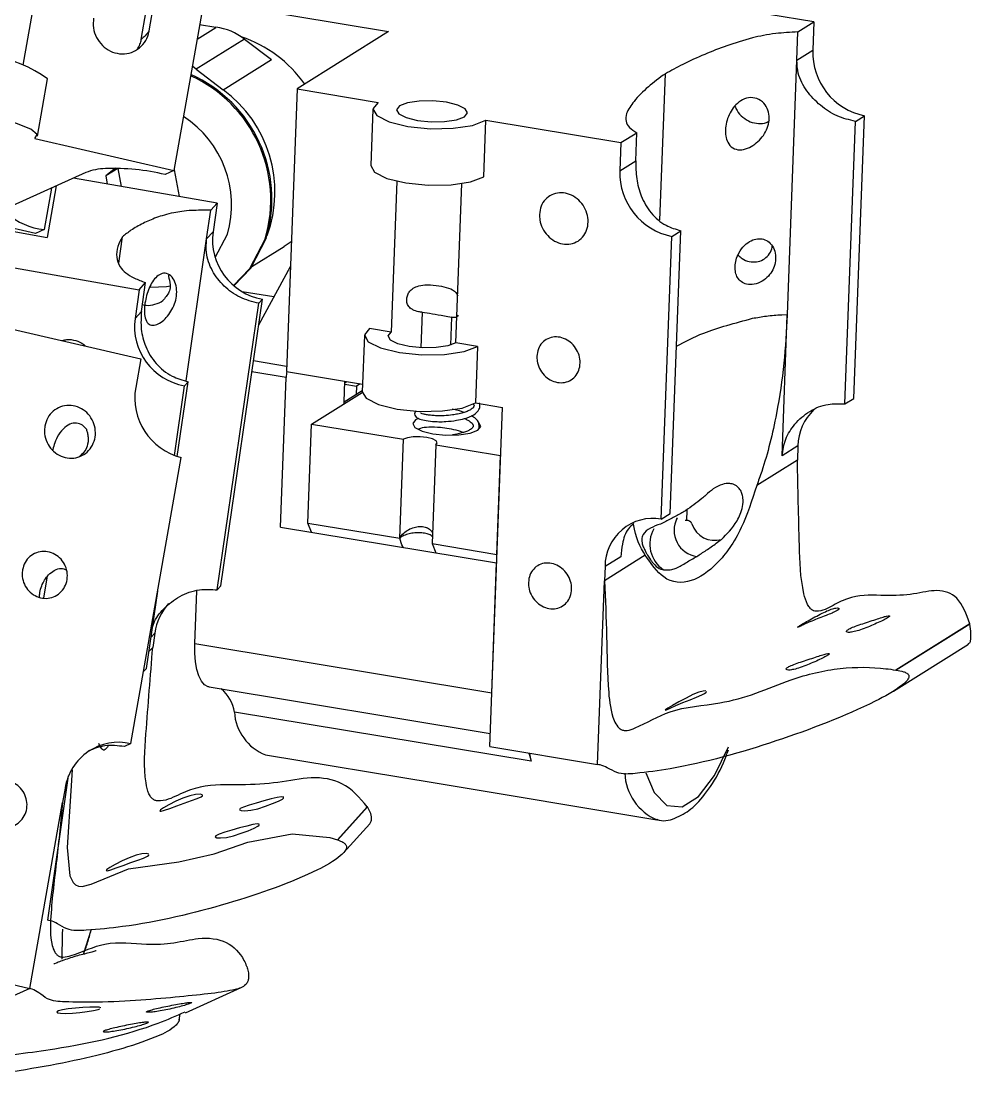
# Model space of a CAD drawing. Header units: millimetres. Extents: x 15 to 2378, y 5 to 1787.
# Drawn here: x 2130.96 to 2163.06, y 846.76 to 882.47 of the extents above; entities that cross this region are included whole.
import ezdxf

# ---------------------------------------------------------------- set-up
doc = ezdxf.new("R2010")
doc.units = ezdxf.units.MM

msp = doc.modelspace()

# ---------------------------------------------------------------- linework, layer by layer
at = {"color": 7, "linetype": 'Continuous', "lineweight": 25}
for p, q in [((2139.535, 896.763), (2136.124, 877.419)), ((2131.025, 880.986), (2133.689, 896.096)), ((2135.289, 882.14), (2135.46, 883.108)), ((2157.753, 882.443), (2153.191, 883.199)), ((2135.02, 881.85), (2135.191, 882.817)), ((2138.546, 882.918), (2143.381, 882.117)), ((2137.544, 882.261), (2136.993, 882.347)), ((2157.219, 882.109), (2157.753, 882.443)), ((2157.753, 882.443), (2157.718, 881.488)), ((2136.907, 881.863), (2137.544, 882.261)), ((2143.381, 882.117), (2140.285, 880.18)), ((2157.183, 881.153), (2157.219, 882.109)), ((2138.509, 881.863), (2136.879, 880.843)), ((2138.509, 881.863), (2139.418, 881.169)), ((2157.183, 881.153), (2157.718, 881.488)), ((2137.788, 880.15), (2139.418, 881.169)), ((2156.861, 872.558), (2157.183, 881.153)), ((2136.879, 880.843), (2137.788, 880.15)), ((2152.554, 875.745), (2152.74, 880.695)), ((2131.507, 878.588), (2131.848, 880.523)), ((2140.285, 880.18), (2139.927, 870.629)), ((2140.285, 880.18), (2143.023, 879.726)), ((2142.849, 879.499), (2142.777, 877.588)), ((2146.601, 877.211), (2146.673, 879.121)), ((2146.673, 879.121), (2151.236, 878.365)), ((2159.113, 869.725), (2159.471, 879.276)), ((2159.166, 879.084), (2159.471, 879.276)), ((2158.808, 869.534), (2159.166, 879.084)), ((2131.419, 878.502), (2136.124, 877.419)), ((2151.236, 878.365), (2151.77, 878.7)), ((2151.735, 877.745), (2151.77, 878.7)), ((2151.236, 878.365), (2151.2, 877.41)), ((2151.2, 877.41), (2151.735, 877.745)), ((2133.145, 877.355), (2130.657, 876.226)), ((2134.146, 877.5), (2133.82, 877.238)), ((2134.227, 877.493), (2133.82, 877.238)), ((2134.234, 877.498), (2134.227, 877.493)), ((2134.227, 877.493), (2134.341, 876.885)), ((2136.124, 877.419), (2135.831, 877.287)), ((2136.147, 877.445), (2136.13, 877.453)), ((2136.317, 876.54), (2136.147, 877.445)), ((2137.587, 876.318), (2132.729, 877.166)), ((2133.82, 877.238), (2133.871, 876.967)), ((2143.657, 877.064), (2143.466, 871.965)), ((2145.656, 871.602), (2145.858, 876.981)), ((2131.981, 876.827), (2131.734, 875.428)), ((2132.147, 876.902), (2131.841, 875.165)), ((2131.441, 875.295), (2126.737, 876.378)), ((2137.371, 876.078), (2137.587, 876.318)), ((2137.587, 876.318), (2137.447, 875.35)), ((2126.917, 876.033), (2131.841, 875.165)), ((2137.23, 875.11), (2137.371, 876.078)), ((2131.734, 875.428), (2131.441, 875.295)), ((2134.262, 874.293), (2134.391, 875.184)), ((2137.23, 875.11), (2137.447, 875.35)), ((2137.517, 874.48), (2137.934, 875.276)), ((2152.595, 865.647), (2152.953, 875.197)), ((2152.901, 865.838), (2153.259, 875.389)), ((2152.953, 875.197), (2153.259, 875.389)), ((2136.533, 870.311), (2137.23, 875.11)), ((2138.757, 874.175), (2139.848, 874.858)), ((2130.069, 874.246), (2134.95, 873.394)), ((2138.993, 872.211), (2140.06, 874.184)), ((2134.95, 873.394), (2134.81, 872.425)), ((2134.95, 873.394), (2135.167, 873.634)), ((2135.026, 872.665), (2135.167, 873.634)), ((2137.711, 863.39), (2139.118, 873.073)), ((2139.501, 873.15), (2138.43, 873.327)), ((2138.994, 872.936), (2139.118, 873.073)), ((2135.135, 872.861), (2135.053, 872.881)), ((2137.588, 863.253), (2138.994, 872.936)), ((2134.81, 872.425), (2135.026, 872.665)), ((2144.519, 872.632), (2144.474, 871.434)), ((2145.512, 872.468), (2145.477, 871.524)), ((2156.675, 872.551), (2156.861, 872.558)), ((2156.682, 867.782), (2156.86, 872.54)), ((2156.86, 872.54), (2156.861, 872.558)), ((2130.369, 872.131), (2135.003, 871.064)), ((2143.466, 871.965), (2142.736, 872.086)), ((2142.563, 871.858), (2142.491, 869.948)), ((2146.386, 871.481), (2145.656, 871.602)), ((2146.386, 871.481), (2146.315, 869.571)), ((2135.003, 871.064), (2134.833, 870.096)), ((2138.817, 871.001), (2139.934, 870.816)), ((2139.92, 870.431), (2138.762, 870.623)), ((2139.927, 870.629), (2142.501, 870.203)), ((2136.238, 867.765), (2136.604, 870.285)), ((2136.481, 870.148), (2136.604, 870.285)), ((2139.73, 865.376), (2139.92, 870.431)), ((2141.878, 869.611), (2141.904, 870.302)), ((2141.9, 870.201), (2142.292, 870.136)), ((2141.902, 870.253), (2141.964, 870.292)), ((2142.42, 870.216), (2142.292, 870.136)), ((2136.14, 867.799), (2136.481, 870.148)), ((2140.779, 868.854), (2142.492, 869.926)), ((2142.493, 869.984), (2141.878, 869.599)), ((2142.292, 870.136), (2142.281, 869.852)), ((2141.878, 869.542), (2141.878, 869.611)), ((2146.315, 869.571), (2147.227, 869.419)), ((2158.808, 869.534), (2159.113, 869.725)), ((2145.774, 869.308), (2145.533, 869.36)), ((2145.933, 869.249), (2145.774, 869.308)), ((2146.798, 857.958), (2147.227, 869.419)), ((2140.653, 865.512), (2140.779, 868.854)), ((2140.779, 868.854), (2143.881, 868.34)), ((2145.907, 868.568), (2145.749, 868.627)), ((2143.756, 864.997), (2143.881, 868.34)), ((2144.976, 868.159), (2144.851, 864.816)), ((2144.976, 868.159), (2147.167, 867.796)), ((2157.217, 868.117), (2156.682, 867.782)), ((2157.217, 868.117), (2157.199, 867.64)), ((2134.668, 858.057), (2136.373, 867.729)), ((2147.041, 864.453), (2147.167, 867.796)), ((2157.199, 867.64), (2155.826, 866.78)), ((2153.463, 865.959), (2153.449, 865.584)), ((2152.595, 865.647), (2152.901, 865.838)), ((2139.73, 865.376), (2147.031, 864.166)), ((2140.653, 865.512), (2143.756, 864.997)), ((2140.771, 865.204), (2140.653, 865.512)), ((2144.851, 864.816), (2147.041, 864.453)), ((2144.851, 864.816), (2144.981, 864.506)), ((2146.866, 859.772), (2147.031, 864.166)), ((2152.054, 864.421), (2150.681, 863.561)), ((2151.234, 864.374), (2150.699, 864.039)), ((2150.699, 864.039), (2150.681, 863.561)), ((2131.723, 862.98), (2131.852, 863.714)), ((2150.448, 857.353), (2150.681, 863.561)), ((2135.198, 860.602), (2135.577, 863.214)), ((2136.828, 861.436), (2136.895, 863.225)), ((2137.588, 863.253), (2137.711, 863.39)), ((2163.025, 862.107), (2160.529, 860.545)), ((2163.026, 862.097), (2160.543, 860.543)), ((2163.026, 862.097), (2163.025, 862.107)), ((2135.477, 861.794), (2135.351, 861.654)), ((2135.477, 861.794), (2135.407, 861.31)), ((2135.407, 861.31), (2135.28, 861.169)), ((2136.828, 861.436), (2146.866, 859.772)), ((2160.45, 859.836), (2162.984, 861.421)), ((2135.097, 860.491), (2135.198, 860.602)), ((2160.529, 860.545), (2160.543, 860.543)), ((2137.316, 859.972), (2146.814, 858.398)), ((2148.205, 857.462), (2138.167, 859.125)), ((2134.668, 858.057), (2134.448, 857.957)), ((2139.221, 857.68), (2144.958, 856.729)), ((2146.798, 857.958), (2150.448, 857.353)), ((2131.856, 852.092), (2132.564, 856.965)), ((2144.958, 856.729), (2152.453, 855.487)), ((2132.445, 856.556), (2132.36, 856.072)), ((2137.088, 856.295), (2137.088, 856.316)), ((2131.251, 849.785), (2132.36, 856.072)), ((2139.833, 856.217), (2139.833, 856.241)), ((2142.66, 855.926), (2141.65, 854.806)), ((2142.666, 855.917), (2141.661, 854.802)), ((2142.666, 855.917), (2142.66, 855.926)), ((2139.009, 855.303), (2139.009, 855.327)), ((2141.86, 854.373), (2142.744, 855.353)), ((2141.65, 854.806), (2141.661, 854.802)), ((2135.275, 854.285), (2135.275, 854.305)), ((2133.076, 850.972), (2133.324, 851.757)), ((2127.488, 850.652), (2131.251, 849.785)), ((2138.581, 850.535), (2138.584, 850.527)), ((2131.251, 849.785), (2130.242, 849.328)), ((2136.518, 848.966), (2138.398, 849.819)), ((2136.303, 848.727), (2136.337, 848.918))]:
    msp.add_line(p, q, dxfattribs=at)
at = {"color": 7, "linetype": 'Continuous', "lineweight": 25, "flags": 128}
for points in [[(2136.879, 880.843), (2136.769, 880.922), (2136.744, 880.938)], [(2143.023, 879.726), (2142.85, 879.508), (2142.981, 879.277), (2143.396, 879.068), (2144.033, 878.914), (2144.793, 878.837), (2145.562, 878.849), (2146.222, 878.949), (2146.673, 879.121)], [(2145.336, 879.73), (2144.88, 879.776), (2144.419, 879.768), (2144.023, 879.708), (2143.753, 879.605), (2143.649, 879.474), (2143.728, 879.336), (2143.977, 879.211), (2144.359, 879.118), (2144.815, 879.072), (2145.276, 879.079), (2145.672, 879.139), (2145.943, 879.242), (2146.046, 879.373), (2145.968, 879.512), (2145.718, 879.637), (2145.336, 879.73)], [(2131.419, 878.502), (2131.5, 878.637), (2131.282, 878.817), (2130.799, 879.015), (2130.123, 879.201), (2129.358, 879.347), (2128.621, 879.43), (2128.023, 879.437), (2127.656, 879.369)], [(2142.777, 877.588), (2142.909, 877.367), (2143.325, 877.158), (2143.961, 877.004), (2144.722, 876.927), (2145.491, 876.939), (2146.15, 877.039), (2146.601, 877.211)], [(2139.207, 875.118), (2138.68, 874.1), (2138.143, 873.533)], [(2138.148, 873.529), (2138.721, 874.126), (2139.248, 875.143)], [(2140.092, 875.027), (2140.048, 874.995), (2139.848, 874.858)], [(2135.328, 873.479), (2135.869, 873.505), (2136.011, 873.53)], [(2142.736, 872.086), (2142.563, 871.868), (2142.695, 871.637), (2143.11, 871.428), (2143.747, 871.273), (2144.507, 871.196), (2145.276, 871.209), (2145.936, 871.309), (2146.386, 871.481)], [(2145.656, 871.602), (2145.386, 871.498), (2144.99, 871.439), (2144.529, 871.431), (2144.072, 871.477), (2143.691, 871.57), (2143.441, 871.695), (2143.363, 871.834), (2143.466, 871.965)], [(2142.491, 869.948), (2142.623, 869.726), (2143.039, 869.518), (2143.675, 869.363), (2144.435, 869.286), (2145.204, 869.299), (2145.864, 869.398), (2146.315, 869.571)], [(2144.387, 869.042), (2144.296, 868.997), (2144.197, 868.871), (2144.272, 868.739), (2144.511, 868.619), (2144.877, 868.53), (2145.314, 868.486), (2145.756, 868.493), (2146.136, 868.55), (2146.395, 868.649), (2146.395, 868.649)], [(2146.395, 868.649), (2146.494, 868.774), (2146.435, 868.893)], [(2144.976, 868.159), (2145.028, 868.224), (2144.989, 868.293), (2144.864, 868.356), (2144.673, 868.402), (2144.445, 868.425), (2144.215, 868.422), (2144.017, 868.392), (2143.881, 868.34)], [(2162.972, 861.443), (2163.027, 861.46), (2163.048, 861.508), (2163.055, 861.536), (2163.061, 861.592), (2163.063, 861.621), (2163.065, 861.657), (2163.065, 861.69), (2163.064, 861.741), (2163.059, 861.855), (2163.026, 862.097), (2163.026, 862.097)], [(2137.316, 859.972), (2137.279, 859.981), (2137.16, 860.047), (2137.054, 860.169), (2136.966, 860.343), (2136.898, 860.563), (2136.851, 860.824), (2136.827, 861.118), (2136.828, 861.436)], [(2154.108, 859.837), (2154.017, 859.835), (2153.863, 859.794), (2153.665, 859.713), (2153.435, 859.599), (2153.193, 859.468), (2152.979, 859.348), (2152.826, 859.259), (2152.74, 859.204), (2152.725, 859.185), (2152.777, 859.204), (2152.898, 859.26), (2153.088, 859.346), (2153.326, 859.445), (2153.572, 859.539), (2153.794, 859.625), (2153.972, 859.702), (2154.06, 859.749), (2154.06, 859.749)], [(2148.118, 857.74), (2148.144, 857.667), (2148.205, 857.462)], [(2148.144, 857.735), (2148.172, 857.602), (2148.205, 857.462)], [(2152.079, 857.066), (2152.36, 856.402), (2152.792, 855.97), (2153.307, 855.925), (2153.86, 856.271), (2154.403, 856.978), (2154.877, 857.952)], [(2132.688, 857.177), (2132.64, 856.468), (2132.513, 854.55), (2132.608, 853.589), (2132.713, 853.369), (2132.793, 853.29), (2132.897, 853.243), (2133.027, 853.233), (2133.326, 853.31), (2134.589, 853.826), (2136.288, 854.066), (2137.485, 854.335), (2138.626, 854.727), (2140.126, 855.009), (2141.389, 854.882), (2141.65, 854.806), (2141.65, 854.806)], [(2137.088, 856.333), (2137.007, 856.351), (2136.857, 856.34), (2136.657, 856.294), (2136.427, 856.215), (2136.184, 856.108), (2135.953, 855.989), (2135.773, 855.887), (2135.671, 855.816), (2135.646, 855.778), (2135.694, 855.774), (2135.809, 855.805), (2135.985, 855.868), (2136.217, 855.955), (2136.475, 856.049), (2136.715, 856.132), (2136.908, 856.201), (2137.04, 856.26), (2137.088, 856.295), (2137.088, 856.295)], [(2139.834, 856.25), (2139.757, 856.258), (2139.611, 856.237), (2139.407, 856.188), (2139.165, 856.121), (2138.909, 856.048), (2138.667, 855.978), (2138.474, 855.915), (2138.364, 855.861), (2138.343, 855.82), (2138.398, 855.793), (2138.525, 855.785), (2138.72, 855.805), (2138.963, 855.86), (2139.221, 855.941), (2139.461, 856.03), (2139.658, 856.114), (2139.79, 856.183), (2139.833, 856.217), (2139.833, 856.217)], [(2142.743, 855.353), (2142.762, 855.375), (2142.793, 855.435), (2142.801, 855.466), (2142.806, 855.502), (2142.807, 855.535), (2142.802, 855.585), (2142.775, 855.693), (2142.666, 855.917), (2142.666, 855.917)], [(2139.01, 855.337), (2138.933, 855.344), (2138.787, 855.323), (2138.583, 855.274), (2138.341, 855.207), (2138.085, 855.134), (2137.843, 855.064), (2137.65, 855.001), (2137.54, 854.947), (2137.519, 854.906), (2137.574, 854.879), (2137.701, 854.871), (2137.896, 854.891), (2138.139, 854.946), (2138.397, 855.027), (2138.637, 855.116), (2138.834, 855.2), (2138.966, 855.269), (2139.009, 855.303), (2139.009, 855.303)], [(2135.275, 854.323), (2135.195, 854.34), (2135.044, 854.329), (2134.844, 854.284), (2134.614, 854.204), (2134.371, 854.097), (2134.14, 853.979), (2133.961, 853.876), (2133.858, 853.805), (2133.833, 853.767), (2133.881, 853.763), (2133.996, 853.794), (2134.172, 853.857), (2134.404, 853.944), (2134.662, 854.038), (2134.902, 854.121), (2135.096, 854.191), (2135.227, 854.25), (2135.275, 854.285), (2135.275, 854.285)], [(2132.354, 851.788), (2132.344, 851.615), (2132.338, 850.773)], [(2133.65, 849.127), (2133.653, 849.13), (2133.602, 849.149), (2133.472, 849.156), (2133.279, 849.153), (2133.043, 849.139), (2132.792, 849.118), (2132.554, 849.091), (2132.356, 849.06), (2132.22, 849.027), (2132.161, 848.994), (2132.187, 848.965), (2132.294, 848.945), (2132.47, 848.938), (2132.694, 848.946), (2132.943, 848.968), (2133.188, 849.001), (2133.401, 849.039), (2133.559, 849.078), (2133.621, 849.1), (2133.621, 849.1)]]:
    msp.add_lwpolyline(points, dxfattribs=at)
at = {"color": 7, "linetype": 'Continuous', "lineweight": 25}
for centre, radius, start, end in [((2137.301, 880.307), 1.97, 52.1834, 82.9127), ((2137.051, 877.892), 4.268, 35.0481, 71.568), ((2129.031, 876.513), 4.901, 54.9077, 102.1804), ((2159.9, 881.416), 2.183, 178.1117, 258.6837), ((2134.785, 876.423), 4.611, 343.5572, 65.6115), ((2134.826, 876.449), 4.61, 343.55, 66.116), ((2135.283, 876.708), 4.257, 339.6321, 53.9487), ((2134.536, 876.265), 3.539, 343.7601, 57.3406), ((2133.902, 875.347), 2.146, 92.5757, 110.6756), ((2134.046, 869.729), 7.765, 76.7115, 91.7753), ((2153.382, 877.338), 2.183, 178.1117, 258.6837), ((2131.954, 877.643), 2.225, 228.3388, 264.3168), ((2139.465, 875.079), 2.036, 172.3622, 260.1828), ((2136.828, 872.155), 2.036, 172.3622, 260.1828), ((2141.197, 870.381), 1.279, 168.9041, 177.7201), ((2136.871, 869.738), 2.07, 170.0171, 256.0905), ((2158.943, 868.085), 1.726, 133.212, 178.929), ((2152.32, 864.049), 1.622, 80.2318, 180.3384), ((2153.921, 865.266), 0.891, 152.7326, 262.2096), ((2153.252, 864.799), 1.041, 149.9817, 236.3882), ((2154.399, 865.726), 0.801, 197.4035, 287.0609), ((2137.354, 861.525), 1.896, 138.0254, 171.8344), ((2136.943, 858.943), 1.237, 8.4733, 51.0577), ((2139.819, 859.223), 1.655, 183.3768, 248.8097), ((2134.256, 856.27), 1.833, 77.0164, 171.0493), ((2153.124, 857.11), 1.756, 181.6831, 247.7216)]:
    msp.add_arc(centre, radius, start, end, dxfattribs=at)
for points, knots in [([(2133.409, 882.573), (2133.4, 882.462), (2133.383, 882.24), (2133.494, 881.913), (2133.694, 881.638), (2133.97, 881.443), (2134.288, 881.352), (2134.613, 881.374), (2134.908, 881.507), (2135.14, 881.735), (2135.253, 881.966), (2135.282, 882.107), (2135.289, 882.14)], [0, 0, 0, 0, 0.107478, 0.214958, 0.322406, 0.42978, 0.53707, 0.644306, 0.751547, 0.858859, 0.966273, 1, 1, 1, 1]), ([(2135.289, 882.14), (2135.243, 882.085), (2135.161, 881.987), (2135.063, 881.892), (2135.02, 881.85)], [0, 0, 0, 0, 0.560377, 1, 1, 1, 1]), ([(2157.219, 882.109), (2156.962, 882.094), (2156.389, 882.061), (2155.58, 881.889), (2154.804, 881.645), (2154.038, 881.34), (2153.335, 881.026), (2152.93, 880.801), (2152.74, 880.695)], [0, 0, 0, 0, 0.112234, 0.249948, 0.434651, 0.618426, 0.82083, 1, 1, 1, 1]), ([(2134.881, 881.516), (2134.917, 881.572), (2134.982, 881.676), (2135.008, 881.795), (2135.02, 881.85)], [0, 0, 0, 0, 0.542724, 1, 1, 1, 1]), ([(2159.166, 879.084), (2158.955, 879.134), (2158.534, 879.232), (2157.957, 879.611), (2157.494, 880.104), (2157.21, 880.629), (2157.19, 881.003), (2157.183, 881.153)], [0, 0, 0, 0, 0.20956, 0.419008, 0.631518, 0.852197, 1, 1, 1, 1]), ([(2152.74, 880.695), (2152.538, 880.549), (2152.122, 880.245), (2151.686, 879.793), (2151.418, 879.403), (2151.381, 879.104), (2151.483, 878.883), (2151.679, 878.758), (2151.77, 878.7)], [0, 0, 0, 0, 0.234294, 0.485416, 0.690192, 0.813331, 0.913202, 1, 1, 1, 1]), ([(2154.767, 878.794), (2154.776, 878.882), (2154.793, 879.057), (2154.89, 879.318), (2155.032, 879.556), (2155.23, 879.756), (2155.481, 879.885), (2155.762, 879.898), (2156.019, 879.773), (2156.191, 879.542), (2156.258, 879.267), (2156.234, 878.989), (2156.131, 878.724), (2155.966, 878.489), (2155.752, 878.295), (2155.505, 878.158), (2155.245, 878.104), (2155.007, 878.164), (2154.847, 878.341), (2154.771, 878.568), (2154.768, 878.724), (2154.767, 878.794)], [0, 0, 0, 0, 0.044182, 0.088264, 0.134911, 0.188312, 0.249491, 0.315729, 0.379655, 0.43558, 0.484727, 0.530683, 0.575945, 0.622316, 0.671769, 0.726575, 0.788174, 0.854454, 0.918099, 0.963597, 1, 1, 1, 1]), ([(2155.092, 879.598), (2155.113, 879.548), (2155.17, 879.403), (2155.352, 879.212), (2155.605, 879.055), (2155.884, 878.997), (2156.115, 879.017), (2156.225, 879.087), (2156.26, 879.11)], [0, 0, 0, 0, 0.1080419, 0.3076307, 0.5072195, 0.7068083, 0.9063972, 1, 1, 1, 1]), ([(2151.735, 877.745), (2151.739, 877.545), (2151.748, 877.145), (2151.907, 876.526), (2152.232, 875.966), (2152.714, 875.549), (2153.088, 875.439), (2153.259, 875.389)], [0, 0, 0, 0, 0.1904061, 0.3798452, 0.595492, 0.8157352, 1, 1, 1, 1]), ([(2148.482, 875.938), (2148.494, 876.034), (2148.52, 876.224), (2148.671, 876.458), (2148.887, 876.619), (2149.151, 876.687), (2149.433, 876.656), (2149.699, 876.529), (2149.921, 876.32), (2150.074, 876.052), (2150.139, 875.756), (2150.11, 875.466), (2149.99, 875.213), (2149.793, 875.027), (2149.541, 874.928), (2149.261, 874.928), (2148.987, 875.026), (2148.748, 875.212), (2148.572, 875.464), (2148.487, 875.719), (2148.483, 875.878), (2148.482, 875.938)], [0, 0, 0, 0, 0.053689, 0.107377, 0.161066, 0.214755, 0.268444, 0.322132, 0.375821, 0.42951, 0.483199, 0.536887, 0.590576, 0.644265, 0.697953, 0.751642, 0.805331, 0.85902, 0.912708, 0.966397, 1, 1, 1, 1]), ([(2137.371, 876.078), (2137.144, 876.08), (2136.639, 876.085), (2136.03, 875.99), (2135.514, 875.836), (2135.058, 875.632), (2134.667, 875.418), (2134.48, 875.258), (2134.391, 875.184)], [0, 0, 0, 0, 0.112234, 0.249948, 0.434651, 0.618426, 0.82083, 1, 1, 1, 1]), ([(2134.391, 875.184), (2134.327, 875.077), (2134.195, 874.856), (2134.169, 874.516), (2134.248, 874.217), (2134.464, 873.979), (2134.745, 873.796), (2135.033, 873.685), (2135.167, 873.634)], [0, 0, 0, 0, 0.234294, 0.485416, 0.690192, 0.813331, 0.913202, 1, 1, 1, 1]), ([(2138.994, 872.936), (2138.777, 872.991), (2138.341, 873.101), (2137.792, 873.505), (2137.393, 874.026), (2137.196, 874.576), (2137.22, 874.957), (2137.23, 875.11)], [0, 0, 0, 0, 0.2095605, 0.4190079, 0.6315184, 0.8521967, 1, 1, 1, 1]), ([(2155.093, 874.18), (2155.096, 874.109), (2155.101, 873.967), (2155.177, 873.792), (2155.3, 873.653), (2155.488, 873.566), (2155.734, 873.561), (2156, 873.659), (2156.223, 873.84), (2156.377, 874.061), (2156.463, 874.309), (2156.475, 874.573), (2156.402, 874.821), (2156.253, 875.009), (2156.06, 875.112), (2155.847, 875.129), (2155.624, 875.061), (2155.401, 874.901), (2155.228, 874.669), (2155.119, 874.411), (2155.101, 874.255), (2155.093, 874.18)], [0, 0, 0, 0, 0.043462, 0.086774, 0.134708, 0.192145, 0.257419, 0.320925, 0.375014, 0.423587, 0.472809, 0.525093, 0.579148, 0.631565, 0.68069, 0.729265, 0.782095, 0.842576, 0.908571, 0.956012, 1, 1, 1, 1]), ([(2155.194, 874.566), (2155.24, 874.523), (2155.351, 874.418), (2155.573, 874.336), (2155.821, 874.323), (2156.051, 874.399), (2156.23, 874.557), (2156.333, 874.722), (2156.345, 874.835), (2156.348, 874.863)], [0, 0, 0, 0, 0.116665, 0.282409, 0.448154, 0.613898, 0.779643, 0.945387, 1, 1, 1, 1]), ([(2135.145, 872.938), (2135.162, 873.027), (2135.194, 873.203), (2135.285, 873.457), (2135.401, 873.681), (2135.55, 873.861), (2135.731, 873.963), (2135.927, 873.947), (2136.102, 873.795), (2136.207, 873.544), (2136.227, 873.259), (2136.175, 872.978), (2136.063, 872.718), (2135.909, 872.493), (2135.728, 872.316), (2135.537, 872.203), (2135.356, 872.177), (2135.213, 872.267), (2135.137, 872.467), (2135.12, 872.708), (2135.137, 872.867), (2135.145, 872.938)], [0, 0, 0, 0, 0.0441823, 0.0882636, 0.1349113, 0.1883123, 0.249491, 0.3157294, 0.3796551, 0.4355797, 0.4847273, 0.5306829, 0.5759446, 0.6223158, 0.671769, 0.7265746, 0.7881738, 0.8544536, 0.9180994, 0.963597, 1, 1, 1, 1]), ([(2135.944, 873.882), (2135.94, 873.878), (2135.93, 873.87), (2136.013, 873.583), (2135.987, 873.325), (2135.853, 873.153), (2135.773, 873.051)], [0, 0, 0, 0, 0.20732, 0.496503, 0.70101, 1, 1, 1, 1]), ([(2144.519, 872.632), (2144.476, 872.639), (2144.366, 872.655), (2144.211, 872.702), (2144.078, 872.794), (2144.005, 872.916), (2143.985, 873.056), (2144.01, 873.193), (2144.073, 873.32), (2144.183, 873.435), (2144.363, 873.53), (2144.645, 873.573), (2144.993, 873.544), (2145.347, 873.482), (2145.577, 873.387), (2145.687, 873.276), (2145.711, 873.206), (2145.716, 873.19)], [0, 0, 0, 0, 0.041766, 0.107804, 0.160828, 0.214148, 0.260748, 0.304637, 0.348384, 0.393864, 0.455411, 0.541949, 0.663483, 0.78698, 0.915821, 0.98066, 1, 1, 1, 1]), ([(2135.14, 872.882), (2135.157, 872.878), (2135.27, 872.849), (2135.485, 872.898), (2135.689, 872.968), (2135.763, 873.047), (2135.77, 873.054)], [0, 0, 0, 0, 0.0728927, 0.5132682, 0.9536437, 1, 1, 1, 1]), ([(2135.026, 872.665), (2135.013, 872.463), (2134.988, 872.06), (2135.152, 871.441), (2135.496, 870.878), (2136.012, 870.454), (2136.419, 870.338), (2136.604, 870.285)], [0, 0, 0, 0, 0.190406, 0.379845, 0.595492, 0.815735, 1, 1, 1, 1]), ([(2144.519, 872.632), (2144.627, 872.618), (2144.84, 872.591), (2145.206, 872.521), (2145.43, 872.482), (2145.512, 872.468)], [0, 0, 0, 0, 0.392527, 0.777329, 1, 1, 1, 1]), ([(2145.734, 872.532), (2145.718, 872.507), (2145.682, 872.452), (2145.601, 872.451), (2145.534, 872.463), (2145.512, 872.468)], [0, 0, 0, 0, 0.352264, 0.786808, 1, 1, 1, 1]), ([(2153.113, 871.491), (2153.4, 871.642), (2154.08, 871.999), (2155.098, 872.273), (2155.686, 872.431)], [0, 0, 0, 0, 0.42234, 1, 1, 1, 1]), ([(2155.686, 872.43), (2155.838, 872.458), (2156.143, 872.514), (2156.497, 872.539), (2156.675, 872.551)], [0, 0, 0, 0, 0.499631, 1, 1, 1, 1]), ([(2156.86, 872.54), (2156.829, 872.001), (2156.765, 870.904), (2156.499, 869.095), (2156.155, 867.684), (2155.883, 866.938), (2155.826, 866.78)], [0, 0, 0, 0, 0.27824, 0.565457, 0.908392, 1, 1, 1, 1]), ([(2132.34, 871.677), (2132.395, 871.692), (2132.546, 871.734), (2132.805, 871.687), (2133.022, 871.603), (2133.109, 871.513), (2133.125, 871.496)], [0, 0, 0, 0, 0.205335, 0.560847, 0.91636, 1, 1, 1, 1]), ([(2148.394, 871.148), (2148.405, 871.233), (2148.428, 871.402), (2148.562, 871.61), (2148.754, 871.753), (2148.989, 871.814), (2149.239, 871.786), (2149.476, 871.673), (2149.674, 871.487), (2149.809, 871.249), (2149.867, 870.986), (2149.842, 870.728), (2149.735, 870.503), (2149.56, 870.338), (2149.335, 870.25), (2149.087, 870.25), (2148.843, 870.337), (2148.63, 870.502), (2148.475, 870.726), (2148.398, 870.953), (2148.395, 871.094), (2148.394, 871.148)], [0, 0, 0, 0, 0.0536887, 0.1073775, 0.1610662, 0.2147549, 0.2684436, 0.3221324, 0.3758211, 0.4295098, 0.4831985, 0.5368873, 0.590576, 0.6442647, 0.6979535, 0.7516422, 0.8053309, 0.8590196, 0.9127084, 0.9663971, 1, 1, 1, 1]), ([(2131.763, 868.79), (2131.79, 868.886), (2131.843, 869.077), (2132.035, 869.304), (2132.285, 869.453), (2132.573, 869.504), (2132.865, 869.453), (2133.128, 869.306), (2133.333, 869.078), (2133.457, 868.796), (2133.484, 868.491), (2133.414, 868.198), (2133.252, 867.95), (2133.018, 867.774), (2132.738, 867.691), (2132.444, 867.71), (2132.168, 867.829), (2131.942, 868.034), (2131.792, 868.302), (2131.738, 868.567), (2131.756, 868.728), (2131.763, 868.79)], [0, 0, 0, 0, 0.053689, 0.107377, 0.161066, 0.214755, 0.268444, 0.322132, 0.375821, 0.42951, 0.483199, 0.536887, 0.590576, 0.644265, 0.697953, 0.751642, 0.805331, 0.85902, 0.912708, 0.966397, 1, 1, 1, 1]), ([(2144.302, 869.303), (2144.286, 869.283), (2144.254, 869.243), (2144.261, 869.153), (2144.309, 869.089), (2144.406, 869.028), (2144.582, 868.978), (2144.826, 868.946), (2145.08, 868.933), (2145.356, 868.94), (2145.659, 868.975), (2145.991, 869.047), (2146.277, 869.164), (2146.439, 869.316), (2146.483, 869.472), (2146.459, 869.543), (2146.451, 869.568)], [0, 0, 0, 0, 0.039899, 0.081842, 0.128032, 0.178574, 0.268712, 0.363178, 0.424453, 0.488373, 0.586315, 0.66582, 0.778217, 0.886907, 0.959463, 1, 1, 1, 1]), ([(2146.24, 869.535), (2146.254, 869.513), (2146.282, 869.47), (2146.252, 869.42), (2146.169, 869.345), (2146.041, 869.282), (2145.897, 869.234), (2145.725, 869.193), (2145.511, 869.157), (2145.25, 869.133), (2144.995, 869.134), (2144.796, 869.151), (2144.658, 869.17), (2144.552, 869.194), (2144.485, 869.213), (2144.458, 869.235), (2144.458, 869.225), (2144.458, 869.223)], [0, 0, 0, 0, 0.085263, 0.162239, 0.249699, 0.306637, 0.371477, 0.439054, 0.498929, 0.59123, 0.693104, 0.754604, 0.816792, 0.877008, 0.934063, 0.985125, 1, 1, 1, 1]), ([(2156.682, 867.782), (2156.71, 867.975), (2156.768, 868.358), (2157.114, 868.891), (2157.602, 869.317), (2158.203, 869.561), (2158.617, 869.542), (2158.808, 869.534)], [0, 0, 0, 0, 0.188266, 0.375615, 0.590578, 0.811077, 1, 1, 1, 1]), ([(2146.391, 868.647), (2146.398, 868.653), (2146.446, 868.698), (2146.452, 868.8), (2146.423, 868.922), (2146.343, 869.037), (2146.229, 869.106), (2146.175, 869.139)], [0, 0, 0, 0, 0.042837, 0.306571, 0.493915, 0.759679, 1, 1, 1, 1]), ([(2133.164, 868.686), (2133.121, 868.734), (2133.024, 868.843), (2132.827, 868.903), (2132.602, 868.869), (2132.372, 868.708), (2132.19, 868.453), (2132.073, 868.182), (2132.037, 868.02), (2132.021, 867.948)], [0, 0, 0, 0, 0.118548, 0.265726, 0.431149, 0.609141, 0.780059, 0.902241, 1, 1, 1, 1]), ([(2145.749, 868.627), (2145.643, 868.653), (2145.443, 868.7), (2145.085, 868.747), (2144.743, 868.751), (2144.491, 868.73), (2144.412, 868.689), (2144.39, 868.678)], [0, 0, 0, 0, 0.20922, 0.392813, 0.662361, 0.905245, 1, 1, 1, 1]), ([(2145.939, 869.042), (2145.979, 869.025), (2146.096, 868.974), (2146.226, 868.872), (2146.254, 868.798), (2146.228, 868.739), (2146.143, 868.664), (2146.016, 868.602), (2145.871, 868.553), (2145.708, 868.514), (2145.592, 868.495), (2145.541, 868.488)], [0, 0, 0, 0, 0.080925, 0.236358, 0.413619, 0.525114, 0.651793, 0.734265, 0.828181, 0.926061, 1, 1, 1, 1]), ([(2133.165, 868.688), (2133.164, 868.682), (2133.162, 868.667), (2133.198, 868.578), (2133.238, 868.356), (2133.191, 867.996), (2133.031, 867.849), (2132.926, 867.753)], [0, 0, 0, 0, 0.0895883, 0.2251501, 0.3340886, 0.563079, 1, 1, 1, 1]), ([(2163.025, 862.107), (2162.909, 862.436), (2162.697, 863.041), (2161.959, 863.304), (2161.16, 863.091), (2160.186, 863.041), (2159.21, 863.11), (2158.478, 862.783), (2158.091, 862.531), (2157.804, 862.526), (2157.704, 862.564), (2157.614, 862.642), (2157.498, 862.826), (2157.301, 863.545), (2157.254, 865.182), (2157.22, 866.681), (2157.199, 867.64)], [0, 0, 0, 0, 0.129083, 0.237389, 0.338061, 0.438242, 0.538622, 0.58864, 0.638584, 0.647444, 0.654376, 0.661321, 0.671146, 0.696177, 0.805677, 1, 1, 1, 1]), ([(2155.826, 866.78), (2155.662, 866.28), (2155.302, 865.178), (2154.49, 864.06), (2153.581, 863.447), (2152.722, 863.491), (2152.257, 864.138), (2152.054, 864.421)], [0, 0, 0, 0, 0.17285, 0.380539, 0.590669, 0.821091, 1, 1, 1, 1]), ([(2154.634, 864.96), (2154.818, 865.141), (2155.093, 865.413), (2155.348, 865.962), (2155.376, 866.308), (2155.332, 866.513), (2155.263, 866.65), (2155.169, 866.75), (2155.05, 866.822), (2154.87, 866.863), (2154.475, 866.789), (2154.267, 866.599), (2154.106, 866.453)], [0, 0, 0, 0, 0.268847, 0.403932, 0.471593, 0.50412, 0.536902, 0.566092, 0.593264, 0.638108, 0.72041, 1, 1, 1, 1]), ([(2154.106, 866.453), (2154.062, 866.413), (2153.93, 866.295), (2153.705, 866.131), (2153.511, 865.993), (2153.414, 865.924)], [0, 0, 0, 0, 0.199359, 0.599606, 1, 1, 1, 1]), ([(2153.414, 865.924), (2153.361, 865.893), (2153.204, 865.8), (2152.922, 865.647), (2152.69, 865.534), (2152.574, 865.478)], [0, 0, 0, 0, 0.199467, 0.599652, 1, 1, 1, 1]), ([(2153.148, 865.647), (2153.141, 865.65), (2153.129, 865.657), (2153.133, 865.677), (2153.135, 865.686)], [0, 0, 0, 0, 0.5594564, 1, 1, 1, 1]), ([(2153.636, 865.486), (2153.622, 865.507), (2153.558, 865.606), (2153.475, 865.6), (2153.411, 865.595)], [0, 0, 0, 0, 0.2136773, 1, 1, 1, 1]), ([(2143.756, 864.997), (2143.757, 865), (2143.769, 865.02), (2143.814, 865.092), (2143.919, 865.204), (2144.094, 865.315), (2144.287, 865.384), (2144.482, 865.404), (2144.604, 865.382), (2144.708, 865.343), (2144.801, 865.292), (2144.844, 865.217), (2144.865, 865.18)], [0, 0, 0, 0, 0.00669, 0.05938, 0.214048, 0.358146, 0.492341, 0.621766, 0.750017, 0.755324, 0.881111, 1, 1, 1, 1]), ([(2144.86, 865.051), (2144.847, 865.066), (2144.812, 865.105), (2144.687, 865.153), (2144.51, 865.185), (2144.311, 865.187), (2144.112, 865.161), (2143.931, 865.108), (2143.819, 865.05), (2143.77, 865.01), (2143.758, 864.999), (2143.756, 864.997)], [0, 0, 0, 0, 0.082053, 0.2184659, 0.3517956, 0.4865196, 0.6265472, 0.7770147, 0.9382336, 0.993046, 1, 1, 1, 1]), ([(2151.669, 865.497), (2151.604, 865.441), (2151.409, 865.269), (2151.282, 864.883), (2151.247, 864.52), (2151.234, 864.374)], [0, 0, 0, 0, 0.228793, 0.690658, 1, 1, 1, 1]), ([(2152.054, 864.421), (2151.89, 864.711), (2151.723, 865.004), (2151.663, 865.489), (2151.663, 865.495)], [0, 0, 0, 0, 0.9893946, 1, 1, 1, 1]), ([(2152.574, 865.478), (2152.334, 865.392), (2152.034, 865.285), (2151.928, 864.998), (2151.945, 864.847), (2151.985, 864.719), (2152.045, 864.584), (2152.118, 864.447), (2152.216, 864.29), (2152.362, 864.1), (2152.607, 863.896), (2152.814, 863.922), (2152.956, 863.94)], [0, 0, 0, 0, 0.327314, 0.409529, 0.444369, 0.47952, 0.511154, 0.538597, 0.579258, 0.642382, 0.754066, 1, 1, 1, 1]), ([(2143.881, 864.688), (2143.875, 864.697), (2143.823, 864.773), (2143.787, 864.892), (2143.756, 864.997)], [0, 0, 0, 0, 0.119176, 1, 1, 1, 1]), ([(2153.8, 864.384), (2153.852, 864.417), (2154.013, 864.522), (2154.284, 864.701), (2154.518, 864.874), (2154.634, 864.96)], [0, 0, 0, 0, 0.189344, 0.594427, 1, 1, 1, 1]), ([(2131.004, 863.933), (2131.028, 864.018), (2131.075, 864.188), (2131.246, 864.39), (2131.468, 864.522), (2131.724, 864.567), (2131.984, 864.522), (2132.218, 864.391), (2132.4, 864.188), (2132.51, 863.937), (2132.535, 863.666), (2132.472, 863.406), (2132.328, 863.185), (2132.12, 863.029), (2131.871, 862.956), (2131.61, 862.973), (2131.365, 863.078), (2131.164, 863.261), (2131.031, 863.499), (2130.982, 863.735), (2130.998, 863.877), (2131.004, 863.933)], [0, 0, 0, 0, 0.053689, 0.107377, 0.161066, 0.214755, 0.268444, 0.322132, 0.375821, 0.42951, 0.483199, 0.536887, 0.590576, 0.644265, 0.697953, 0.751642, 0.805331, 0.85902, 0.912708, 0.966397, 1, 1, 1, 1]), ([(2148.108, 863.507), (2148.119, 863.592), (2148.142, 863.761), (2148.276, 863.969), (2148.468, 864.112), (2148.703, 864.173), (2148.953, 864.146), (2149.19, 864.032), (2149.387, 863.846), (2149.523, 863.609), (2149.581, 863.346), (2149.555, 863.087), (2149.449, 862.863), (2149.273, 862.697), (2149.049, 862.609), (2148.801, 862.609), (2148.557, 862.696), (2148.344, 862.862), (2148.188, 863.086), (2148.112, 863.313), (2148.109, 863.453), (2148.108, 863.507)], [0, 0, 0, 0, 0.053689, 0.107377, 0.161066, 0.214755, 0.268444, 0.322132, 0.375821, 0.42951, 0.483199, 0.536887, 0.590576, 0.644265, 0.697953, 0.751642, 0.805331, 0.85902, 0.912708, 0.966397, 1, 1, 1, 1]), ([(2152.956, 863.94), (2153.006, 863.955), (2153.167, 864.002), (2153.444, 864.179), (2153.681, 864.315), (2153.8, 864.384)], [0, 0, 0, 0, 0.186021, 0.592678, 1, 1, 1, 1]), ([(2131.581, 863.001), (2131.582, 863.056), (2131.586, 863.181), (2131.648, 863.389), (2131.75, 863.595), (2131.895, 863.782), (2132.085, 863.927), (2132.299, 864.001), (2132.437, 863.952), (2132.496, 863.931)], [0, 0, 0, 0, 0.0986, 0.226231, 0.353422, 0.494184, 0.662855, 0.854539, 1, 1, 1, 1]), ([(2150.681, 863.561), (2150.707, 862.931), (2150.76, 861.671), (2150.774, 860.107), (2150.892, 859.065), (2151.093, 858.658), (2151.21, 858.548), (2151.321, 858.501), (2151.501, 858.498), (2152.033, 858.705), (2152.949, 859.291), (2154.439, 859.357), (2155.81, 859.732), (2157.124, 860.309), (2158.663, 860.669), (2159.84, 860.642), (2160.415, 860.561), (2160.529, 860.545)], [0, 0, 0, 0, 0.127578, 0.255148, 0.31913, 0.335216, 0.342558, 0.349951, 0.358426, 0.378573, 0.467392, 0.579835, 0.661954, 0.744515, 0.858536, 0.972043, 1, 1, 1, 1]), ([(2135.4, 861.991), (2135.412, 862.035), (2135.48, 862.269), (2135.789, 862.652), (2136.304, 863.068), (2136.951, 863.296), (2137.387, 863.266), (2137.588, 863.253)], [0, 0, 0, 0, 0.050483, 0.269632, 0.521083, 0.779009, 1, 1, 1, 1]), ([(2158.541, 862.553), (2158.568, 862.573), (2158.622, 862.613), (2158.601, 862.646), (2158.508, 862.646), (2158.35, 862.604), (2158.147, 862.52), (2157.913, 862.403), (2157.672, 862.271), (2157.456, 862.15), (2157.298, 862.059), (2157.21, 862.002), (2157.194, 861.982), (2157.249, 862.003), (2157.373, 862.061), (2157.562, 862.148), (2157.8, 862.247), (2158.052, 862.343), (2158.281, 862.429), (2158.448, 862.5), (2158.514, 862.538), (2158.541, 862.553)], [0, 0, 0, 0, 0.052381, 0.104765, 0.157035, 0.209239, 0.262341, 0.317889, 0.375654, 0.432071, 0.484677, 0.535073, 0.585081, 0.635864, 0.689196, 0.745979, 0.803645, 0.858779, 0.911562, 0.963744, 1, 1, 1, 1]), ([(2160.247, 862.305), (2160.274, 862.324), (2160.327, 862.362), (2160.31, 862.383), (2160.223, 862.372), (2160.065, 862.326), (2159.851, 862.255), (2159.601, 862.172), (2159.341, 862.089), (2159.108, 862.008), (2158.941, 861.935), (2158.858, 861.875), (2158.854, 861.832), (2158.925, 861.811), (2159.068, 861.825), (2159.272, 861.88), (2159.513, 861.968), (2159.764, 862.072), (2159.993, 862.173), (2160.158, 862.253), (2160.222, 862.291), (2160.247, 862.305)], [0, 0, 0, 0, 0.051442, 0.102852, 0.155141, 0.208852, 0.263603, 0.319221, 0.37579, 0.432423, 0.486197, 0.535889, 0.584344, 0.635131, 0.6897, 0.746444, 0.802905, 0.858399, 0.912993, 0.966414, 1, 1, 1, 1]), ([(2142.66, 855.926), (2142.406, 856.225), (2141.938, 856.776), (2140.807, 856.976), (2139.666, 856.72), (2138.405, 856.643), (2137.234, 856.705), (2136.347, 856.374), (2135.875, 856.12), (2135.549, 856.118), (2135.44, 856.157), (2135.346, 856.236), (2135.235, 856.424), (2135.089, 857.156), (2135.21, 858.816), (2135.33, 860.337), (2135.407, 861.31)], [0, 0, 0, 0, 0.129083, 0.237389, 0.338061, 0.438242, 0.538622, 0.58864, 0.638584, 0.647444, 0.654376, 0.661321, 0.671146, 0.696177, 0.805677, 1, 1, 1, 1]), ([(2158.21, 861.031), (2158.237, 861.05), (2158.29, 861.087), (2158.273, 861.108), (2158.186, 861.097), (2158.028, 861.052), (2157.815, 860.981), (2157.564, 860.898), (2157.304, 860.814), (2157.072, 860.734), (2156.904, 860.661), (2156.821, 860.6), (2156.818, 860.557), (2156.888, 860.537), (2157.031, 860.551), (2157.235, 860.605), (2157.477, 860.694), (2157.727, 860.798), (2157.956, 860.899), (2158.121, 860.978), (2158.185, 861.016), (2158.21, 861.031)], [0, 0, 0, 0, 0.051442, 0.102852, 0.155141, 0.208852, 0.263603, 0.319221, 0.37579, 0.432423, 0.486197, 0.535889, 0.584344, 0.635131, 0.6897, 0.746444, 0.802905, 0.858399, 0.912993, 0.966414, 1, 1, 1, 1]), ([(2160.543, 860.543), (2160.625, 860.527), (2160.748, 860.504), (2160.876, 860.456), (2160.935, 860.415), (2160.962, 860.381), (2160.972, 860.343), (2160.97, 860.306), (2160.953, 860.258), (2160.887, 860.159), (2160.534, 859.854), (2159.158, 859.116), (2156.512, 858.1), (2153.675, 857.297), (2151.918, 857.064), (2151.169, 857), (2150.806, 857.237), (2150.588, 857.333), (2150.476, 857.349), (2150.448, 857.353)], [0, 0, 0, 0, 0.026222, 0.039356, 0.044503, 0.049696, 0.052539, 0.055394, 0.058826, 0.0648, 0.084819, 0.180544, 0.483808, 0.786731, 0.887972, 0.941018, 0.970809, 0.992821, 1, 1, 1, 1]), ([(2154.06, 859.749), (2154.091, 859.771), (2154.134, 859.8), (2154.121, 859.813), (2154.118, 859.817)], [0, 0, 0, 0, 0.7216857, 1, 1, 1, 1]), ([(2133.9, 857.979), (2133.866, 857.929), (2133.738, 857.744), (2133.651, 857.926), (2133.588, 858.058)], [0, 0, 0, 0, 0.272006, 1, 1, 1, 1]), ([(2134.448, 857.957), (2134.228, 857.985), (2133.811, 858.038), (2133.417, 857.883), (2133.232, 857.81)], [0, 0, 0, 0, 0.529676, 1, 1, 1, 1]), ([(2152.465, 855.5), (2152.486, 855.492), (2152.698, 855.41), (2153.149, 855.546), (2153.695, 855.884), (2154.216, 856.505), (2154.623, 857.18), (2154.815, 857.703), (2154.87, 857.853)], [0, 0, 0, 0, 0.023051, 0.223606, 0.423269, 0.652202, 0.90084, 1, 1, 1, 1]), ([(2129.64, 856.195), (2129.664, 856.28), (2129.711, 856.45), (2129.882, 856.652), (2130.104, 856.784), (2130.36, 856.83), (2130.62, 856.785), (2130.854, 856.653), (2131.036, 856.451), (2131.145, 856.2), (2131.17, 855.929), (2131.107, 855.668), (2130.964, 855.448), (2130.756, 855.292), (2130.507, 855.218), (2130.245, 855.235), (2130, 855.341), (2129.799, 855.523), (2129.666, 855.761), (2129.618, 855.997), (2129.634, 856.14), (2129.64, 856.195)], [0, 0, 0, 0, 0.0536887, 0.1073775, 0.1610662, 0.2147549, 0.2684436, 0.3221324, 0.3758211, 0.4295098, 0.4831985, 0.5368873, 0.590576, 0.6442647, 0.6979535, 0.7516422, 0.8053309, 0.8590196, 0.9127084, 0.9663971, 1, 1, 1, 1]), ([(2132.36, 856.072), (2132.297, 855.429), (2132.172, 854.143), (2131.962, 852.551), (2131.931, 851.48), (2132.068, 851.044), (2132.165, 850.919), (2132.264, 850.858), (2132.435, 850.833), (2132.963, 850.978), (2133.876, 851.445), (2135.104, 851.241), (2136.141, 851.305), (2137.067, 851.542), (2137.948, 851.421), (2138.409, 850.94), (2138.553, 850.602), (2138.581, 850.535)], [0, 0, 0, 0, 0.127578, 0.255148, 0.31913, 0.335216, 0.342558, 0.349951, 0.358426, 0.378573, 0.467392, 0.579835, 0.661954, 0.744515, 0.858536, 0.972043, 1, 1, 1, 1]), ([(2141.661, 854.802), (2141.721, 854.779), (2141.812, 854.744), (2141.902, 854.683), (2141.941, 854.635), (2141.957, 854.598), (2141.96, 854.558), (2141.954, 854.521), (2141.936, 854.474), (2141.875, 854.379), (2141.575, 854.103), (2140.418, 853.473), (2138.016, 852.622), (2135.191, 851.937), (2133.368, 851.759), (2132.58, 851.715), (2132.222, 851.964), (2132.002, 852.067), (2131.885, 852.087), (2131.856, 852.092)], [0, 0, 0, 0, 0.026222, 0.039356, 0.044503, 0.049696, 0.052539, 0.055394, 0.058826, 0.0648, 0.084819, 0.180544, 0.483808, 0.786731, 0.887972, 0.941018, 0.970809, 0.992821, 1, 1, 1, 1]), ([(2133.068, 850.941), (2133.114, 851.062), (2133.2, 851.289), (2133.287, 851.616), (2133.327, 851.767)], [0, 0, 0, 0, 0.536856, 1, 1, 1, 1]), ([(2133.498, 851.06), (2133.465, 851.048), (2133.401, 851.024), (2133.214, 850.977), (2132.988, 850.922), (2132.742, 850.855), (2132.502, 850.777), (2132.288, 850.698), (2132.133, 850.637), (2132.056, 850.608), (2132.065, 850.614), (2132.067, 850.616)], [0, 0, 0, 0, 0.115847, 0.231703, 0.347305, 0.462763, 0.580206, 0.703059, 0.830815, 0.955589, 1, 1, 1, 1]), ([(2138.584, 850.527), (2138.602, 850.473), (2138.628, 850.394), (2138.647, 850.283), (2138.651, 850.212), (2138.65, 850.164), (2138.645, 850.119), (2138.639, 850.083), (2138.628, 850.042), (2138.598, 849.971), (2138.474, 849.825), (2137.955, 849.667), (2136.475, 849.514), (2134.229, 849.306), (2132.624, 849.325), (2131.906, 849.35), (2131.588, 849.63), (2131.387, 849.75), (2131.278, 849.778), (2131.251, 849.785)], [0, 0, 0, 0, 0.026222, 0.039356, 0.044503, 0.049696, 0.052539, 0.055394, 0.058826, 0.0648, 0.084819, 0.180544, 0.483808, 0.786731, 0.887972, 0.941018, 0.970809, 0.992821, 1, 1, 1, 1]), ([(2136.693, 849.286), (2136.709, 849.295), (2136.742, 849.314), (2136.689, 849.318), (2136.564, 849.305), (2136.37, 849.274), (2136.125, 849.23), (2135.853, 849.177), (2135.591, 849.12), (2135.376, 849.067), (2135.237, 849.023), (2135.181, 848.993), (2135.208, 848.978), (2135.311, 848.979), (2135.487, 848.998), (2135.721, 849.036), (2135.99, 849.089), (2136.257, 849.152), (2136.484, 849.213), (2136.628, 849.259), (2136.675, 849.279), (2136.693, 849.286)], [0, 0, 0, 0, 0.050932, 0.101838, 0.153503, 0.207032, 0.262734, 0.320034, 0.37738, 0.432879, 0.48552, 0.535882, 0.585637, 0.636579, 0.689907, 0.745797, 0.803231, 0.860411, 0.915758, 0.968774, 1, 1, 1, 1]), ([(2136.298, 848.812), (2136.301, 848.8), (2136.307, 848.779), (2136.306, 848.742), (2136.299, 848.704), (2136.282, 848.659), (2136.229, 848.573), (2135.98, 848.349), (2135.013, 847.915), (2132.876, 847.304), (2130.543, 846.944), (2129.377, 846.764)], [0, 0, 0, 0, 0.005167, 0.009005, 0.01286, 0.017492, 0.025556, 0.05258, 0.181803, 0.591188, 1, 1, 1, 1]), ([(2129.652, 847.43), (2130.472, 847.525), (2132.563, 847.766), (2134.922, 848.306), (2136.206, 848.864), (2136.507, 848.994)], [0, 0, 0, 0, 0.330291, 0.842967, 1, 1, 1, 1]), ([(2135.23, 848.622), (2135.246, 848.632), (2135.279, 848.65), (2135.225, 848.654), (2135.101, 848.641), (2134.907, 848.611), (2134.661, 848.567), (2134.389, 848.513), (2134.128, 848.456), (2133.912, 848.403), (2133.777, 848.36), (2133.721, 848.334), (2133.736, 848.328), (2133.739, 848.327)], [0, 0, 0, 0, 0.092472, 0.184895, 0.278697, 0.375884, 0.477015, 0.581048, 0.685165, 0.785928, 0.881503, 0.972939, 1, 1, 1, 1]), ([(2133.756, 848.317), (2133.785, 848.316), (2133.845, 848.314), (2134.025, 848.335), (2134.258, 848.372), (2134.527, 848.425), (2134.794, 848.488), (2135.02, 848.55), (2135.165, 848.596), (2135.212, 848.615), (2135.23, 848.622)], [0, 0, 0, 0, 0.12294, 0.25164, 0.38652, 0.52513, 0.663124, 0.796696, 0.924642, 1, 1, 1, 1])]:
    msp.add_open_spline(points, degree=3, knots=knots, dxfattribs=at)

doc.saveas('drawing.dxf')
